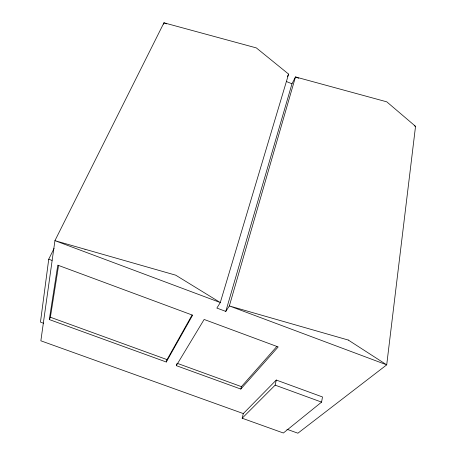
<?xml version="1.0" encoding="UTF-8"?>
<svg xmlns="http://www.w3.org/2000/svg" width="456" height="456" viewBox="0 0 456 456"><rect width="100%" height="100%" fill="white"/><g stroke="black" fill="none" stroke-linecap="round" stroke-linejoin="round"><path stroke-width="0.68" d="M243.316 413.581L242.17 418.226L283.37 433L321.583 402.112L322.495 396.965L276.285 380.047L243.316 413.581L40.858 340.803L54.931 240.66L163.949 22.8L256.34 47.908L288.608 74.111L220.288 302.55L216.868 308.074L225.794 311.402L291.982 83.807L295.482 76.939L386.785 101.836L415.536 126.329L386.711 364.846L297.899 433.2L286.921 429.256M54.076 248.446L48.735 259.202L40.464 322.124L43.571 323.253M49.299 319.559L57.787 265.158L192.609 315.181L166.263 362.007L49.299 319.559L50.382 317.239L58.567 265.432M242.17 418.226L275.145 385.149L276.285 380.047M176.877 363.859L176.295 365.649L240.814 389.059L241.435 386.642L276.923 346.389M163.59 24.174L163.949 22.8L166.571 23.883M166.263 362.007L167.056 359.624L192.061 315.05M287.365 76.625L288.608 74.111M176.295 365.649L204.14 319.462L278.177 346.93L240.814 389.059M225.794 311.402L229.351 305.942L295.482 76.939L298.76 78.289M50.382 317.239L167.056 359.624M177.065 363.261L241.435 386.642M275.145 385.149L321.583 402.112M48.735 259.202L52.001 260.416M414.225 125.793L415.536 126.329M286.357 81.499L291.982 83.807M84.993 249.244L54.931 240.66L220.288 302.55L175.714 275.179L84.993 249.244M348.287 340.051L229.351 305.942L386.711 364.846L348.287 340.051"/></g></svg>
